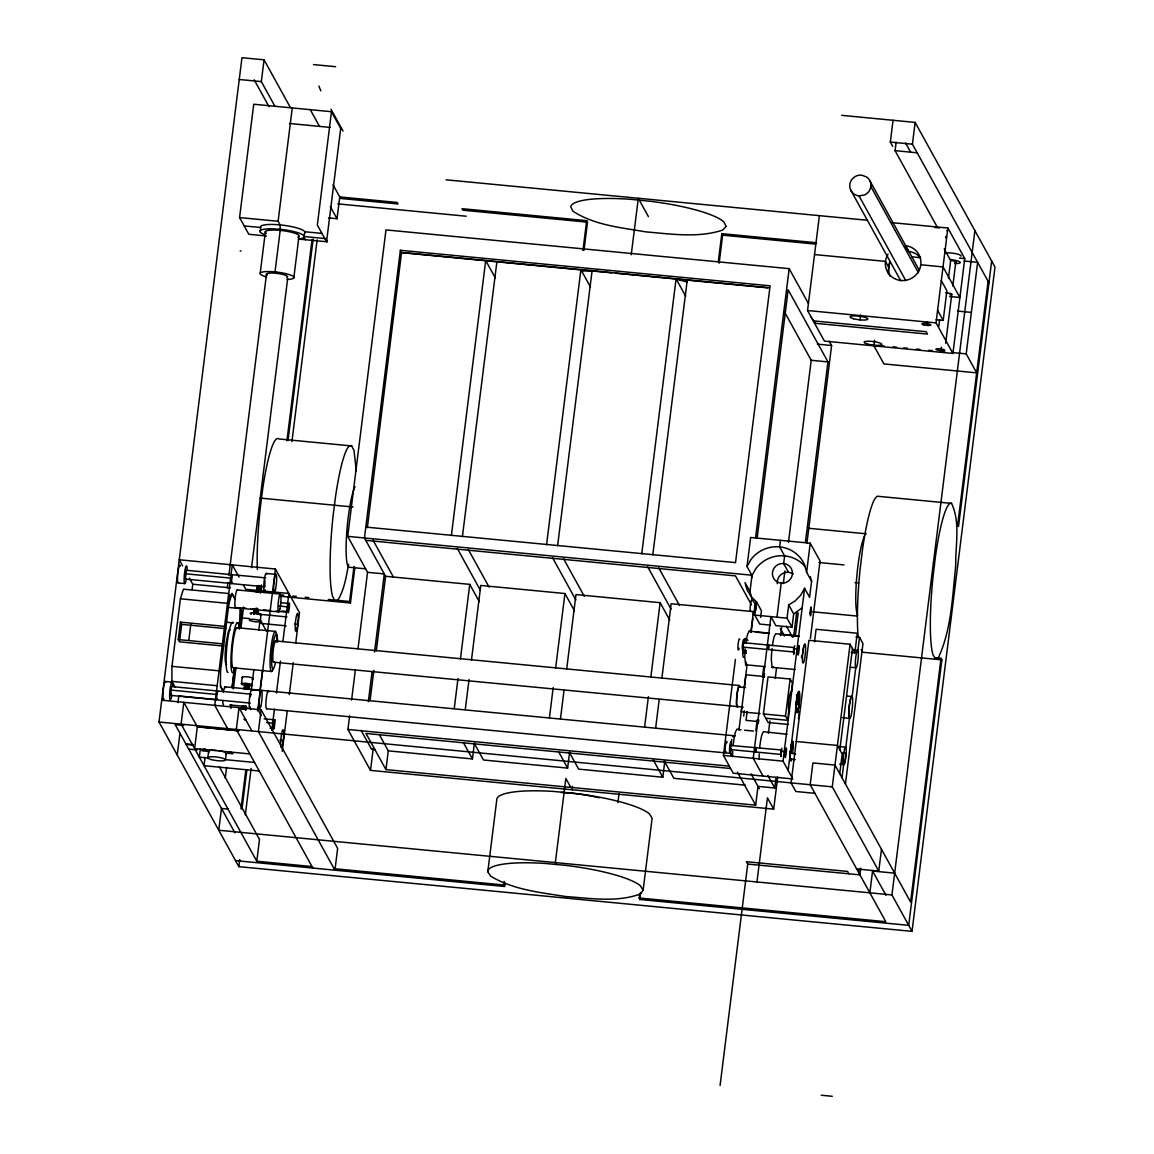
<?xml version="1.0" encoding="UTF-8"?>
<svg xmlns="http://www.w3.org/2000/svg" width="1154" height="1154" viewBox="0 0 1154 1154"><rect width="100%" height="100%" fill="white"/><g stroke="black" fill="none" stroke-linecap="round" stroke-linejoin="round"><path stroke-width="1.5" d="M175.148 687.25L171.903 681.365L171.96 666.363L180.399 598.796L183.414 589.175L228.535 593.502M225.578 687.798A8.958 1.255 -84.5 0 0 223.89 689.731L223.487 691.982L220.443 686.471L220.544 671.037L230.035 594.541M239.397 628.887L240.119 608.547L227.973 607.379M730.626 748.701L730.569 750.937A9.52 1.327 -84.5 0 0 732.141 753.793M790.389 752.999L795.625 754.139M788.11 770.367L791.471 744.287A8.958 1.255 -84.5 0 1 792.928 741.575L792.827 753.447M796.26 701.791L799.347 702.094L799.116 692.761A10.083 1.399 -84.5 0 0 796.433 703.031L796.26 705.613A10.083 1.399 -84.5 0 0 796.404 711.484L796.635 712.263A10.675 1.486 -84.5 0 1 796.087 707.59L796.159 705.08A10.675 1.486 -84.5 0 1 799.174 691.462L799.462 692.4A10.675 1.486 -84.5 0 1 799.419 701.343L799.073 704.705A10.083 1.399 -84.5 0 1 796.664 712.364M842.954 758.683L842.91 760.169A8.958 1.255 -84.5 0 0 843.343 764.063L843.646 764.251A8.958 1.255 -84.5 0 0 845.723 754.918L845.839 753.259L842.333 752.913M802.636 654.029L802.636 653.828A8.958 1.255 -84.5 0 1 803.573 647.408L804.035 645.605A9.52 1.327 -84.5 0 1 805.607 648.447A9.52 1.327 -84.5 0 1 803.977 661.559A9.52 1.327 -84.5 0 1 802.405 658.703L802.636 654.029A9.52 1.327 -84.5 0 1 803.617 647.206M743.58 657.318A9.52 1.327 -84.5 0 1 742.801 652.976L742.859 650.741L746.162 651.058M244.98 689.414L244.172 688.823L248.572 689.443L249.149 684.769L244.749 684.235L246.062 684.87M186.284 574.476L186.371 573.336M237.45 590.141A8.958 1.255 -84.5 0 0 235.315 596.95L234.911 601.566A8.958 1.255 -84.5 0 0 235.935 607.35M780.912 752.884L781.647 750.562M790.548 750.706L790.173 756.663A9.52 1.327 -84.5 0 0 791.745 759.52M743.032 648.303L742.887 650.394L746.176 650.712M258.381 609.601C257.731 622.828 260.184 603.08 254.544 609.5M251.125 694.203L171.513 686.543L170.734 695.458L171.297 694.001M230.786 574.62L186.039 570.235L185.433 578.933M218.164 691.491C216.808 690.698 215.957 700.723 217.486 699.209M265.651 577.88L232.416 574.692L231.29 582.453L231.637 583.607L264.872 586.795L264.901 580.303M273.657 723.226C272.95 741.647 276.974 709.176 273.657 723.226L266.574 722.548M288.183 606.917C287.476 625.338 291.5 592.853 288.183 606.917L279.326 606.066M794.442 648.115L793.707 651.419M785.167 751.687C784.475 770.107 788.485 737.622 785.167 751.687L780.753 751.254L780.897 756.663L781.46 755.206M797.962 649.24C797.255 667.676 801.28 635.19 797.962 649.24L793.548 648.822L793.678 654.231L794.255 652.775M841.699 115.342L915.136 122.411L994.993 267.05L912.035 931.365L238.864 866.654L159.007 722.015L241.965 57.7L264.05 59.82L290.188 107.178M178.25 639.561L222.419 643.817L223.674 646.067L179.49 641.826L178.25 639.561L180.428 622.136L224.597 626.377L225.838 628.641M179.707 640.081L181.668 624.386L180.428 622.136M177.961 702.757L178.841 695.674M192.098 589.535L192.761 584.227L189.386 578.111M266.473 235.979L248.817 234.276L239.585 217.572L253.736 104.235L332.366 111.794M188.809 640.21L190.814 624.213M177.24 755.019L179.952 733.223M274.94 106.283L261.338 81.617L264.05 59.82M260.155 231.867L260.689 227.511A22.359 4.414 7.1 0 1 283.018 225.218A22.359 4.414 7.1 0 1 304.699 232.906M200.363 748.758L199.325 757.139L207.821 757.962L208.629 751.427L202.008 750.792A15.68 3.101 7.1 0 1 205.239 748.874M260.227 273.008L265.42 231.492M205.08 757.312L204.042 765.693L259.246 771.002M227.324 587.891L227.987 582.539M228.881 575.399L266.516 273.945M266.516 276.917A17.079 3.375 7.1 0 1 260.689 272.632A17.079 3.375 7.1 0 1 275.013 271.897L280.191 230.367L280.119 224.9L278.114 221.279L292.279 107.942M180.399 598.796L228.982 603.47L232.055 593.401L235.099 598.912M232.069 687.553L234.522 667.993L232.127 687.64M239.484 628.742L241.705 610.899L240.191 608.129M230.901 708.426L231.334 704.863M233.339 688.866L236.007 667.531M240.883 628.425L243.552 607.091M225.261 778.128L226.602 767.424M251.543 567.653L287.635 278.691M241.446 683.745L242.253 677.21M236.31 729.443L239.037 707.647L251.687 730.583M293.78 278.013L298.958 236.483M318.893 86.045L320.812 90.863M244.893 684.134L244.244 688.924L244.879 684.481M253.606 613.914L254.111 609.197M256.404 592.146L257.053 585.698L256.678 592.334M241.792 709.046C239.614 703.68 249.567 705.31 246.033 709.825L246.278 706.493M253.678 613.986L254.284 609.038M242.095 708.931L242.484 705.801M244.59 689.226L245.196 684.077M253.967 614.116L254.587 608.908M256.275 591.944L257.501 585.597M245.023 688.765L245.614 684.048M242.513 708.873L242.903 705.729M254.414 613.553L255.005 608.836M256.707 591.872L257.905 585.583M245.528 688.808L246.119 684.048M243.018 708.859L243.422 705.714M257.126 591.887L258.409 585.597M243.581 708.888L243.984 705.743M246.09 688.851L246.682 684.091M257.63 591.915L258.972 585.641M246.667 688.909L247.259 684.163M258.193 591.973L259.563 585.713M244.172 708.974L244.561 705.815M247.23 688.981L247.821 684.264M244.72 709.09L245.11 705.945M256.621 613.755L257.212 609.052M261.468 586.203C262.203 595.233 257.746 593.791 260.112 585.799M245.182 709.898L245.614 706.104M247.735 689.053L248.326 684.38M257.126 613.885L257.703 609.211M259.838 592.175L260.616 585.9M304.223 236.108L304.771 231.752L321.937 233.397M248.153 689.126L248.73 684.51M245.73 709.883L246.004 706.291M257.674 614.087L258.107 609.399M260.198 592.824L261.15 586.044M248.514 689.226L249.076 684.711M260.515 592.709L261.482 584.919M251.428 689.025L253.88 669.45M258.77 630.315L259.881 621.415M260.487 621.14L260.097 620.809A5.597 1.111 7.1 0 0 251.226 619.323A5.597 1.111 7.1 0 0 252.293 621.27A5.597 1.111 7.1 0 0 260.429 621.429L260.905 614.274A5.597 1.111 7.1 0 0 253.029 612.774A5.597 1.111 7.1 0 0 251.298 614.202M240.984 808.867L245.86 769.732M286.942 440.727L312.042 239.729M241.979 808.954L246.884 769.761M288.01 440.424L313.152 239.08M257.457 710.85L257.905 707.287M259.895 691.275L262.564 669.926M182.649 565.893L179.274 559.777L275.402 569.023L257.861 709.45L261.237 715.567M238.864 866.654L239.758 859.514M245.326 814.868L251.125 768.434M291.933 441.636L317.134 239.844M261.121 709.768L258.395 731.564L334.92 870.188L337.646 848.392L261.121 709.768L161.733 700.218M271.796 730.338L274.464 709.003M276.455 693.006L280.451 661.011M282.903 641.465L288.889 593.459L259.563 590.646M311.998 866.553L256.794 861.245L259.506 839.448L219.433 766.862M328.529 217.918L337.026 218.726L339.738 196.93L397.164 202.455L398 203.955L340.574 198.445L333.03 184.77M282.196 751.369L287.303 710.561M289.293 694.593L293.275 662.641M295.712 643.124L299.521 612.716L275.402 569.023M358.014 648.606L367.549 572.312L347.715 536.365L385.984 229.906L789.177 268.666L808.42 303.516M279.355 596.171L350.441 603.008L349.619 601.494L353.989 566.412M350.441 603.008L354.884 567.451M365.818 527.089L735.531 562.618L770.093 285.817L400.38 250.288L364.448 537.98L385.595 576.293L376.291 650.813M367.347 527.666L401.563 252.437L769.487 287.793M777.709 777.017L773.699 809.142L370.506 770.382L347.917 729.472L349.619 715.826M351.595 700.06L355.36 669.897M368.342 701.675L372.107 671.498M374.545 651.981L384.296 573.913L367.549 572.312M370.088 700.492L373.853 670.33M370.506 770.382L373.261 748.254M776.065 777.349L774.738 787.994L757.99 786.379L755.654 805.16L385.941 769.617L388.278 750.85L379.608 735.127M451.373 535.528L485.704 260.515L495.254 277.811M462.408 536.596L496.884 261.814M454.243 708.585L458.008 678.422M460.446 658.905L469.75 584.371L385.595 576.293M465.278 709.638L469.043 679.475M471.481 659.958L480.785 585.439L564.941 593.531L574.49 610.827M388.278 750.85L472.433 758.943L474.424 742.974M487.796 871.732L496.783 799.765A78.256 15.464 7.1 0 1 553.79 791.456L573.884 793.303A78.256 15.464 7.1 0 1 649.327 813.801L652.125 818.157L643.139 890.123L640.643 893.86C616.928 902.731 590.66 898.245 566.037 896.586C540.447 892.489 513.155 889.849 490.594 876.088L487.796 871.732A78.256 15.464 7.1 0 1 544.803 863.423L564.897 865.269A78.256 15.464 7.1 0 1 640.34 885.767L643.139 890.123M235.531 860.624L504.558 886.488L504.168 881.468M582.958 250.49L586.679 220.674L462.018 208.686L462.841 210.187L587.516 222.174L584.011 250.245M546.563 544.688L580.895 269.675L590.545 287.144M504.558 886.488L504.99 882.983M557.598 545.741L592.074 270.959M549.434 717.73L553.199 687.568M555.637 668.051L564.941 593.531M560.469 718.798L564.017 690.395M566.672 669.104L575.976 594.584L660.131 602.676L669.681 619.972M631.238 254.774L638.306 198.286L648.418 216.62M474.784 744.272L483.468 759.996L567.624 768.088L569.614 752.119M572.11 789.754L572.528 786.35M641.754 553.833L676.085 278.821L685.736 296.289M617.909 802.722L619.02 793.808M652.789 554.886L687.25 280.105M644.61 726.876L648.389 696.713M650.827 677.196L660.131 602.676M655.66 727.943L659.208 699.555M661.862 678.263L671.166 603.744L753.519 611.649M935.692 657.838L941.029 658.343L941.852 659.857L908.703 925.335L639.677 899.471L639.287 894.465M718.307 261.727L721.813 233.656L816.643 242.773M639.677 899.471L640.557 892.46M719.13 263.227L722.635 235.171L721.813 233.656M569.975 753.432L578.659 769.141L662.8 777.233L664.805 761.265M792.841 778.936L733.237 773.209L723.428 755.423L735.415 659.381M756.231 605.879L752.105 599.099L749.985 591.598L751.99 575.5L747.013 566.484L750.634 537.476L810.238 543.202L820.061 560.988L810.382 638.494M755.581 537.706L789.177 268.666M757.154 538.024L788.153 289.798L827.952 361.909L805.42 542.265M746.003 661.833L745.628 664.776L765.347 666.666M750.994 631.007L753.418 611.634M738.935 730.107L741.82 707.041M744.258 687.524L747.143 664.459M751.124 632.522L752.898 618.328M753.346 614.779L753.778 611.231M770.526 625.122L759.765 624.098L754.788 615.082L756.461 601.768L751.254 596.863L747.128 590.083L745.008 582.582L749.985 591.598M743.695 716.1L744.344 710.864M747.143 711.556L746.047 720.37L757.947 721.51M760.601 617.433L761.438 610.783L756.461 601.768M892.042 222.679L947.881 228.016L964.758 258.583L952.915 353.456L824.432 341.094L807.54 310.527L819.398 215.654M755.812 730.727L757.139 720.009M762.491 677.138L763.833 666.435M780.436 540.346L779.628 546.881L784.605 555.896L783.653 563.527L788.485 572.283M758.322 723.443L758.769 719.894M764.078 677.311L764.525 673.763M788.514 724.452L768.131 722.491L763.414 713.951L768.045 676.908L790.129 679.028L792.495 683.298L791.399 692.011M776.959 617.116L781.2 583.145A10.083 9.78 -28.9 0 0 791.644 569.254A10.083 9.78 -28.9 0 0 774.435 567.595A10.083 9.78 -28.9 0 0 781.2 583.145M720.082 1085.51L747.734 864.072L746.422 861.706L847.584 871.429L848.882 873.794M783.335 583.52L784.893 571.014M788.456 542.438L811.204 360.293L784.388 311.71M768.362 733.41L769.92 720.962M775.243 678.292L776.584 667.632M780.58 635.638L781.662 626.896M763.039 776.065L753.23 758.293L770.915 616.625L775.892 625.641L792.019 627.185L787.042 618.169L788.701 604.869L794.991 601.075L800.688 595.219L804.612 588.309L809.589 597.325L811.594 581.227L810.324 576.726M756.952 881.973L767.453 797.818L773.699 809.142M792.019 627.185L793.678 613.885L788.701 604.869M793.606 636.907L796.722 611.908M765.78 718.221L787.865 720.341L785.499 716.071L790.129 679.028M795.322 636.07L798.207 612.875M806.906 543.318L831.601 345.508L829.236 341.223M787.865 720.341L788.687 710.749A10.083 1.399 -84.5 0 1 788.99 699.685A10.083 1.399 -84.5 0 1 791.053 691.794M792.106 777.608L783.032 761.164L804.612 588.309M811.594 581.227L806.617 572.211L810.238 543.202M796.75 701.156L790.403 751.99M792.87 742.83L792.986 741.791M798.943 694.174A9.189 1.284 -84.5 0 0 796.332 705.887A9.189 1.284 -84.5 0 0 798.193 709.263A9.189 1.284 -84.5 0 0 798.943 694.174L799.246 691.693M804.958 645.952L805.16 644.321M798.496 718.61L799.289 712.292L796.952 712.465A10.675 1.486 -84.5 0 0 799.131 704.113L796.044 703.81M814.536 641.754L816.094 629.276L857.263 633.229L854.825 652.847L851.234 652.5M860.004 319.86L860.61 314.955M892.691 146.342L890.325 142.072L893.052 120.276M895.086 150.684L896.124 142.288M873.982 345.19L874.602 340.286M888.191 273.339L889.662 261.569M988.935 282.817L912.425 144.207L915.136 122.411M856.672 868.976L878.757 871.097L832.265 786.855L850.08 644.249L808.896 640.282L791.081 782.902L795.827 791.5L814.926 793.332M839.823 749.783L852.46 648.577M839.737 773.67L842.175 754.052L837.429 745.455L796.26 741.488M842.002 777.782L843.646 764.626A8.958 1.255 -84.5 0 0 845.781 757.803A8.958 1.255 -84.5 0 0 845.824 747.186L849.431 718.365A11.208 1.558 -84.5 0 0 852.517 705.483A11.208 1.558 -84.5 0 0 850.815 698.083L850.325 699.959A11.208 1.558 -84.5 0 0 848.955 715.711L849.431 718.365L842.434 717.687M855.965 636.994L859.542 637.34L857.927 650.308A8.958 1.255 -84.5 0 1 857.191 665.021A8.958 1.255 -84.5 0 1 855.388 661.732A8.958 1.255 -84.5 0 1 857.927 650.308L854.335 649.962M845.435 783.984L862.976 643.557L859.542 637.34M858.619 872.496L859.038 869.135M926.907 325.385L927.34 321.894M860.769 868.154L859.932 874.862L747.734 864.072M952.915 353.456L936.038 322.875L947.881 228.016M938.779 326.611L939.659 319.615M869.842 892.821L872.568 871.025L894.653 873.16M936.11 319.745L943.193 320.423L946.9 290.75L941.26 280.523M948.444 278.316L950.665 260.573L944.217 248.889M940.885 350.715L941.318 347.224M878.757 871.097L881.483 849.301M945.66 343.2L951.776 294.227M952.815 285.947L955.8 262.102M912.035 931.365L891.927 894.941L974.885 230.641M873.434 344.945L883.921 363.928L976.673 372.857L966.201 353.874L977.626 262.333L964.037 261.02M941.029 658.343L910.593 902.039L834.991 765.059L812.906 762.938L810.18 784.734L885.796 921.7L638.854 897.971M988.112 281.316L957.676 524.998L958.512 526.498L991.661 261.02M254.919 613.553L255.51 608.807M255.481 613.596L256.087 608.836M256.058 613.668L256.664 608.923M260.025 592.204L260.818 585.943M731.059 743.796L731.78 739.44M790.663 749.523L791.803 743.565A9.52 1.327 -84.5 0 1 792.928 742.282L793.332 744.532M261.294 614.606L261.251 614.88A5.597 1.111 7.1 0 1 260.112 615.284M348.681 564.277C346.171 576.538 344.455 589.55 337.761 600.354L334.848 600.917L332.511 596.185A78.256 10.92 -84.5 0 1 333.145 515.362L335.67 495.585A78.256 10.92 -84.5 0 1 351.725 445.949L278.792 438.938A78.256 10.92 -84.5 0 0 262.737 488.575L260.213 508.351A78.256 10.92 -84.5 0 0 257.328 569.34M250.375 696.612L250.952 694.405M744.013 641.465L744.431 639.879A9.52 1.327 -84.5 0 1 745.816 639.417M232.199 582.15L231.637 583.607M755.481 604.335L755.279 608.447L755.567 607.725M794.269 647.538L768.881 645.1L768.362 647.437L768.492 649.558L793.88 651.996M762.318 733.627L763.458 731.708L787.014 734.276M803.963 645.908L804.713 644.495M850.57 699.021L850.512 699.165A10.083 1.399 -84.5 0 0 848.998 716.533L849.07 716.778M747.013 566.484L750.937 559.56A31.374 30.437 -28.9 0 1 804.497 564.71L806.617 572.211M751.99 575.5L755.913 568.576A31.374 30.437 -28.9 0 1 805.348 566.931M768.622 633.056L749.191 631.195L747.763 633.863A17.079 2.38 -84.5 0 0 745.888 643.124M767.194 644.942L743.45 642.663L742.931 644.985L743.061 647.12L766.79 649.399M743.061 647.12L743.45 642.663M798.669 635.941L775.69 633.734L774.262 636.417A17.079 2.38 -84.5 0 0 772.401 645.663M768.492 649.558L768.881 645.1M781.474 749.985L730.468 745.441L730.266 749.552L754.009 751.831M730.266 749.552L730.655 745.095M755.697 751.99L756.086 747.532L755.697 751.99L781.085 754.442M802.246 607.754L793.678 613.885M242.181 705.916L242.859 706.45M245.182 720.356L245.874 719.952L243.883 719.173M859.023 195.892L864.461 195.012A10.675 10.357 -28.9 0 0 866.697 177.024L861.62 175.134A10.675 10.357 -28.9 0 0 849.806 184.496A10.675 10.357 -28.9 0 0 859.023 195.892L905.746 280.523M313.527 64.581L335.612 66.701M239.239 79.496L261.338 81.617M890.325 142.072L912.425 144.207M917.17 152.804L895.042 150.626L937.409 227.352M289.466 123.492L330.102 127.402M446.079 179.808L867.577 220.284M722.635 235.171L815.69 244.114M959.407 258.078L964.758 258.583M911.747 256.823L920.589 257.674M337.848 203.883L466.173 216.216M814.536 254.558L885.464 261.381L888.667 267.18M920.805 264.771L943.02 266.906L959.912 297.487L949.655 296.506M239.585 217.572L278.114 221.279M244.201 225.924L260.689 227.511M303.56 236.483L325.644 238.604L327.433 241.835L298.28 239.037M611.764 272.849L401.693 252.654L400.38 250.288M615.342 273.195L767.828 287.851M957.431 311.061L971.379 312.402M240.176 250.966L241.056 251.038M807.54 310.527L936.038 322.875M811.305 317.336L815.258 323.293M813.959 320.927L926.143 331.703L927.455 334.083L814.565 323.235M276.369 272.027L275.013 271.897L279.427 272.431A17.079 3.375 7.1 0 1 293.433 276.643A17.079 3.375 7.1 0 1 287.144 279.441M880.574 345.637L884.137 345.984M893.066 346.835L896.629 347.181M903.77 347.873L907.332 348.205M916.247 349.071L919.825 349.417M928.739 350.268L932.302 350.614M941.231 351.465L944.794 351.811M951.92 352.504L966.201 353.874M817.335 344.137L831.601 345.508M811.204 360.293L827.952 361.909M951.545 503.375A78.256 10.92 -84.5 0 0 935.49 556.242L933.052 576.192A78.256 10.92 -84.5 0 0 933.067 654.953L935.505 658.876L938.49 657.491C951.588 628.988 952.367 596.517 955.728 565.763C955.353 545.308 960.59 522.416 951.545 503.375L878.627 496.364A78.256 10.92 -84.5 0 0 862.557 549.232L860.119 569.196A78.256 10.92 -84.5 0 0 858.259 637.542M809.084 528.316L866.351 533.812M353.052 507.01L260.241 498.081L261.28 499.985M818.979 562.517L843.992 564.912M855.056 582.611L858.648 582.958M347.715 536.365L750.908 575.125L752.22 577.505M365.76 540.346L735.473 575.889L751.485 604.869M365.587 568.821L349.489 567.263A41.457 5.784 -84.5 0 1 346.69 533.364A41.457 5.784 -84.5 0 1 355.028 486.743M812.604 611.779L857.35 616.077M754.788 615.082L787.042 618.169M266.04 573.437L275.921 574.375M185.116 573.74L231.507 578.197M750.836 631.656L749.191 631.195M755.928 632.147L769.502 633.459M779.815 634.44L799.246 636.316M185.102 579.048L229.689 583.333M192.761 584.227L230.382 587.833M256.116 590.314L245.773 589.319L243.234 584.732M178.235 582.972L184.856 583.607M237.133 589.939L280.263 594.079M280.292 594.844L283.855 595.175M292.741 596.027L296.289 596.373M305.175 597.224L308.738 597.57M328.284 599.445L349.619 601.494M744.431 639.879L747.734 640.196M744.359 640.167L747.662 640.484M861.879 652.169L941.852 659.857M280.393 602.648L289.25 603.499M742.815 652.515L746.119 652.832M742.801 652.976L746.104 653.294M281.792 611L287.115 611.519M242.239 607.884L245.788 608.23M251.096 608.735L254.645 609.081M263.501 609.932L270.599 610.61M275.907 611.13L286.553 612.139M235.575 607.769L254.544 609.586M258.006 609.918L278.705 611.908M850.368 667.228L855.749 667.748L852.142 696.569L846.906 696.064M258.265 614.159L286.899 616.914M772.04 648.548A17.079 2.38 -84.5 0 0 771.334 659.9L772.127 667.315L795.106 669.536M242.398 617.938L249.48 618.616M294.443 623.925L297.761 624.242M261.064 623.42L286.12 625.829M226.184 622.208L233.122 622.886M236.599 623.218L240.061 623.549M764.64 676.576L745.96 674.773L741.33 711.83L760.024 713.619M236.916 627.704L275.186 631.382M181.668 624.386L224.078 628.468M275.517 640.932L739.209 685.505M745.47 687.596L739.512 687.019A10.083 1.399 -84.5 0 0 737.276 693.439A10.083 1.399 -84.5 0 0 736.8 705.758L737.06 706.637A10.083 1.399 -84.5 0 0 737.81 706.392M796.462 694.838L799.534 695.141M796.505 696.843L799.592 697.131M796.433 699.209L799.52 699.512M795.986 704.402L799.073 704.705M273.657 662.165L743.205 707.113M789.221 711.657L788.947 711.629A10.083 1.399 -84.5 0 0 789.711 711.383M763.414 713.951L785.499 716.071M271.68 671.484L233.411 667.805A20.166 2.813 -84.5 0 1 232.517 646.081A20.166 2.813 -84.5 0 1 237.623 628.151M171.96 666.363L220.501 670.95M741.084 729.862L736.959 729.155L735.531 731.838A17.079 2.38 -84.5 0 0 733.136 745.455M744.604 730.208L753.447 731.059M171.903 681.365L217.024 685.707M225.044 686.818L735.343 735.863M165.253 681.451L171.903 682.086M251.514 689.746L261.395 690.698M838.669 746.494L845.824 747.186L844.771 748.398A8.958 1.255 -84.5 0 0 843.415 763.833L843.646 764.626L840.069 764.28M170.59 690.049L216.981 694.506M180.024 696.078L216.462 699.584M170.576 695.357L250.346 703.118M229.747 704.95L242.138 706.133M266.603 708.787L730.742 753.403M789.884 759.087L795.265 759.606M840.069 763.905L843.646 764.251M723.428 755.423L783.032 761.164M264.093 718.798L274.724 719.822M347.917 729.472L729.011 766.112M730.309 768.477L365.977 733.454L385.941 769.617M270.094 728.188L273.642 728.535M159.007 722.015L832.265 786.855M183.717 725.477L175.22 724.654L234.911 832.77M238.647 730.756L197.305 726.775L183.818 702.339L181.091 724.135L256.794 861.245M238.763 730.799L197.334 726.804L194.608 748.6L249.827 753.908M279.917 740.248L283.235 740.565M374.891 749.566L371.53 749.234L361.115 730.367M745.47 785.182L673.849 778.301L664.3 761.005M185.852 743.912L193.021 744.59M186.111 744.373L192.906 745.037M188.737 749.119L197.233 749.941M254.529 762.448L225.492 759.664L226.299 753.129L232.92 753.764A15.68 3.101 7.1 0 0 229.934 751.903M228.276 809.098L221.481 808.449L218.755 830.245L891.927 894.941M334.083 868.673L503.721 884.988M821.23 1095.233L832.279 1096.3M861.172 649.601L862.586 651.866M905.544 142.923L910.708 152.27M870.087 181.192L919.392 270.526M870.837 186.53L895.158 230.569M895.273 230.771L918.497 272.849M937.553 310.21L943.193 320.423M850.57 189.833L900.74 280.725M933.413 562.791L934.451 564.695M850.08 644.249L854.825 652.847M586.679 220.674L587.516 222.174M786.465 626.16L792.524 637.138M793.808 649.298L794.731 645.807M780.306 628.367L784.489 635.941M872.568 871.025L885.998 895.345M781.013 751.73L781.936 748.239M658.746 567.869L679.518 605.489M767.799 775.416L774.738 787.994M647.711 566.816L671.065 609.139M751.052 773.8L759.303 788.759M737.42 772.141L755.654 805.16M330.953 109.226L343.012 131.08M563.556 558.724L584.328 596.344M310.282 109.673L319.499 126.377M552.521 557.67L575.875 599.979M653.265 759.938L662.8 777.233M330.304 206.566L337.026 218.726M254.168 79.799L268.983 106.63M304.166 237.551L305.348 239.715M468.365 549.578L489.137 587.198M457.272 548.41L480.396 590.3M469.75 584.371L479.299 601.667M558.94 752.365L567.624 768.088M570.797 787.389L565.849 778.445L555.348 862.601L556.387 864.49M373.016 540.13L393.312 576.885M463.749 743.219L472.433 758.943M239.022 577.101L232.271 564.869L214.745 705.31L228.232 729.746M260.097 619.64L266.444 631.123M231.997 593.834L235.055 599.373M249.206 706.811L250.793 709.696M220.486 686.039L223.544 691.563M236.325 729.458L312.835 868.053M351.725 445.949L354.062 450.666L356.225 470.846M186.183 570.336L186.371 571.389M793.346 745.47L793.375 746.422A9.52 1.327 -84.5 0 1 793.317 748.657M759.13 759.217L759.101 757.875A17.079 2.38 -84.5 0 1 759.202 753.851M732.631 756.663L732.588 755.322A17.079 2.38 -84.5 0 1 732.703 751.312M277.537 642.143L277.45 638.681A17.483 2.438 -84.5 0 0 273.887 639.85A17.483 2.438 -84.5 0 0 271.724 664.415A17.483 2.438 -84.5 0 0 275.301 663.261M561.262 792.509A41.457 8.193 7.1 0 1 599.07 797.818M857.711 615.356A41.457 5.784 -84.5 0 1 856.758 576.986A41.457 5.784 -84.5 0 1 864.678 535.73M581.053 271.305A78.256 15.464 7.1 0 1 592.565 270.541M675.681 279.153A78.256 15.464 7.1 0 1 687.135 282.009M226.573 664.459A17.483 2.438 -84.5 0 1 226.054 643.384L228.16 632.435A17.483 2.438 -84.5 0 1 230.223 630.084M790.476 751.975A8.958 1.255 -84.5 0 1 792.192 743.046A8.958 1.255 -84.5 0 1 793.288 746.725M791.745 759.058A8.958 1.255 -84.5 0 1 790.317 754.269M732.617 736.786A9.52 1.327 -84.5 0 1 733.324 736.555M777.349 583.708A10.083 9.78 -28.9 0 1 793.288 574.086M746.912 664.358A17.079 2.38 -84.5 0 1 745.628 664.776L744.82 657.347A17.079 2.38 -84.5 0 1 745.239 648.966M773.411 666.911A17.079 2.38 -84.5 0 1 772.127 667.315M759.649 748.008A17.079 2.38 -84.5 0 1 762.029 734.377M750.836 611.115A5.597 0.779 -84.5 0 1 750.36 605.331A5.597 0.779 -84.5 0 1 751.932 600.845M756.13 607.408A5.597 0.779 -84.5 0 1 754.644 611.173A5.597 0.779 -84.5 0 1 755.25 602.46M739.108 648.216A5.597 0.779 -84.5 0 1 737.997 648.909A5.597 0.779 -84.5 0 1 738.502 641.494A5.597 0.779 -84.5 0 1 739.714 639.504M743.71 647.437A5.597 0.779 -84.5 0 1 742.339 649.01A5.597 0.779 -84.5 0 1 743.277 640.196A5.597 0.779 -84.5 0 1 744.157 643.196M801.828 655.284A9.52 1.327 -84.5 0 1 801.482 657.607M731.117 748.513A5.597 0.779 -84.5 0 1 729.602 752.033A5.597 0.779 -84.5 0 1 730.395 742.916A5.597 0.779 -84.5 0 1 731.376 745.628M726.082 751.6A5.597 0.779 -84.5 0 1 725.145 750.316A5.597 0.779 -84.5 0 1 725.953 742.801A5.597 0.779 -84.5 0 1 727.006 742.772M274.089 661.675A10.675 1.486 -84.5 0 1 273.181 650.668A10.675 1.486 -84.5 0 1 276.167 642.114M266.963 708.383A8.958 1.255 -84.5 0 1 266.199 699.136A8.958 1.255 -84.5 0 1 268.709 691.953M252.135 679.244A5.597 1.111 7.1 0 0 253.26 678.841L252.928 678.235A5.597 1.111 7.1 0 0 245.701 676.734A5.597 1.111 7.1 0 0 242.6 677.816M249.004 685.851A5.597 1.111 7.1 0 0 252.452 685.389L252.106 684.769A5.597 1.111 7.1 0 0 243.061 683.298A5.597 1.111 7.1 0 0 244.749 685.332M223.487 704.647A8.958 1.255 -84.5 0 1 222.751 700.55M265.232 589.853A8.958 1.255 -84.5 0 1 263.963 582.77A8.958 1.255 -84.5 0 1 266.588 574.418M250.317 707.157A8.958 1.255 -84.5 0 1 249.552 697.91A8.958 1.255 -84.5 0 1 252.062 690.727M228.117 672.364A25.2 3.52 -84.5 0 1 226.992 645.201A25.2 3.52 -84.5 0 1 233.368 622.771M280.855 746.595A8.958 1.255 -84.5 0 1 282.081 731.607A8.958 1.255 -84.5 0 1 283.595 736.699A8.958 1.255 -84.5 0 1 281.1 747.388M273.368 668.325A20.166 2.813 -84.5 0 1 270.036 662.281A20.166 2.813 -84.5 0 1 273.498 634.541A20.166 2.813 -84.5 0 1 276.83 640.585M178.596 582.554A8.958 1.255 -84.5 0 1 177.831 573.307A8.958 1.255 -84.5 0 1 180.341 566.124M164.056 698.862A8.958 1.255 -84.5 0 1 163.291 689.616A8.958 1.255 -84.5 0 1 165.801 682.432M186.371 578.774A8.958 1.255 -84.5 0 1 184.207 581.789A8.958 1.255 -84.5 0 1 185.405 568.129A8.958 1.255 -84.5 0 1 187.15 569.874M171.845 695.097A8.958 1.255 -84.5 0 1 169.696 698.098A8.958 1.255 -84.5 0 1 170.879 684.452A8.958 1.255 -84.5 0 1 172.624 686.183M235.084 668.873A25.2 3.52 -84.5 0 1 230.944 663.68A25.2 3.52 -84.5 0 1 234.262 630.344A25.2 3.52 -84.5 0 1 239.181 627.79M264.41 234.522A22.359 4.414 7.1 0 1 267.411 228.896A22.359 4.414 7.1 0 1 297.386 232.56A22.359 4.414 7.1 0 1 299.622 238.835M266.444 233.368A17.079 3.375 7.1 0 1 282.398 230.612A17.079 3.375 7.1 0 1 297.761 237.19M267.165 275.114A10.675 2.106 7.1 0 1 277.133 273.397A10.675 2.106 7.1 0 1 286.74 277.508M739.858 686.673A10.675 1.486 -84.5 0 0 737.218 692.53A10.675 1.486 -84.5 0 0 736.988 706.493L737.348 706.724A10.675 1.486 -84.5 0 0 737.781 706.234M218.741 750.663A8.958 1.774 7.1 0 1 225.636 753.951M209.206 751.946A8.958 1.774 7.1 0 1 216.418 750.374M945.703 292.77A4.486 0.88 7.1 0 1 951.228 293.837A4.486 0.88 7.1 0 1 950.016 294.833M888.046 254.168A17.93 17.397 -28.9 0 0 895.98 279.282A17.93 17.397 -28.9 0 0 920.301 267.281A17.93 17.397 -28.9 0 0 905.313 245.643L908.515 251.442A17.93 17.397 -28.9 0 1 920.373 257.746M889.95 276.123A17.93 17.397 -28.9 0 1 889.835 262.723M945.227 252.957A8.958 1.774 7.1 0 1 955.714 253.692A8.958 1.774 7.1 0 1 961.008 256.217M934.928 227.526A8.958 1.774 7.1 0 1 939.5 227.973M947.059 230.425A8.958 1.774 7.1 0 1 947.03 230.887M950.348 259.549A8.958 1.774 7.1 0 1 960.013 262.045A8.958 1.774 7.1 0 1 954.69 263.501M950.867 260.501A4.486 0.88 7.1 0 1 955.267 261.468A4.486 0.88 7.1 0 1 954.892 262.42M945.674 236.44A8.958 1.774 7.1 0 1 945.588 237.796M809.978 612.889C811.06 624.819 812.301 594.93 809.978 612.889M331.486 111.707L317.336 225.044L326.553 241.749L340.704 128.411L331.486 111.707M726.054 226.444L722.75 230.064C698.026 238.229 671.239 233.973 645.851 231.882C621.083 227.569 594.252 225.261 572.773 211.081L570.783 206.797A78.256 15.464 7.1 0 1 630.805 199.325L650.986 201.344A78.256 15.464 7.1 0 1 724.077 222.159L726.054 226.444M279.845 608.995A8.958 1.255 -84.5 0 0 280.566 594.281A8.958 1.255 -84.5 0 0 278.027 605.72A8.958 1.255 -84.5 0 0 279.845 608.995M275.503 589.29A8.958 1.255 -84.5 0 0 276.239 574.577A8.958 1.255 -84.5 0 0 273.7 586.001A8.958 1.255 -84.5 0 0 275.503 589.29M260.992 705.613A8.958 1.255 -84.5 0 0 261.713 690.885A8.958 1.255 -84.5 0 0 259.174 702.324A8.958 1.255 -84.5 0 0 260.992 705.613M297.068 628.353A8.958 1.255 -84.5 0 0 297.79 613.625A8.958 1.255 -84.5 0 0 295.251 625.064A8.958 1.255 -84.5 0 0 297.068 628.353M211.139 759.548A8.958 1.774 7.1 0 0 225.448 760.125A8.958 1.774 7.1 0 0 213.346 756.764A8.958 1.774 7.1 0 0 211.139 759.548M923.633 324.808A4.486 0.88 7.1 0 0 930.788 325.096A4.486 0.88 7.1 0 0 924.729 323.408A4.486 0.88 7.1 0 0 923.633 324.808M937.611 350.138A4.486 0.88 7.1 0 0 944.765 350.427A4.486 0.88 7.1 0 0 938.721 348.739A4.486 0.88 7.1 0 0 937.611 350.138M867.433 344.022A8.958 1.774 7.1 0 0 881.743 344.599A8.958 1.774 7.1 0 0 869.64 341.238A8.958 1.774 7.1 0 0 867.433 344.022M853.455 318.706A8.958 1.774 7.1 0 0 867.765 319.269A8.958 1.774 7.1 0 0 855.662 315.907A8.958 1.774 7.1 0 0 853.455 318.706"/></g></svg>
